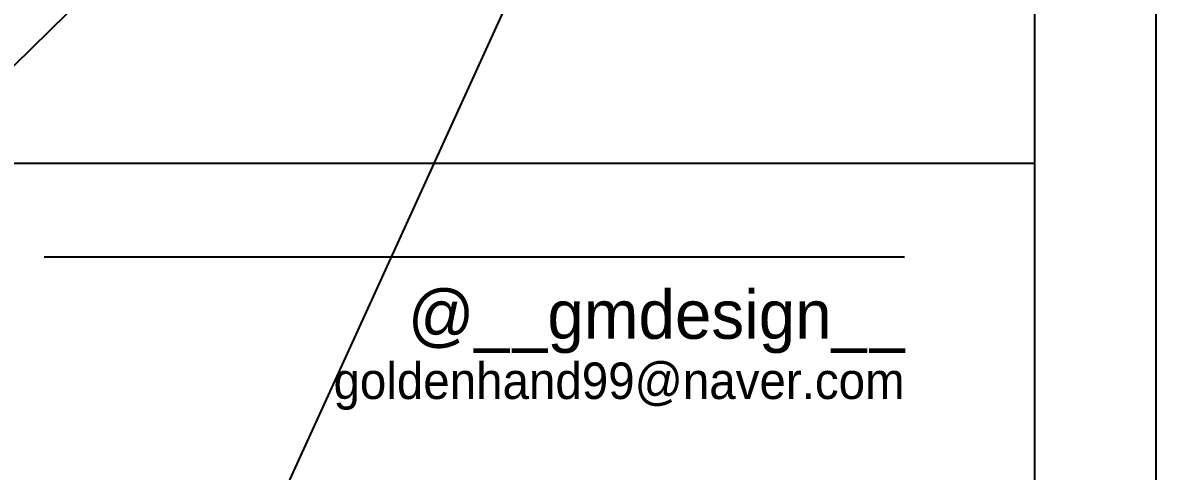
# Model space of a CAD drawing. Header units: inches. Extents: x 7740 to 83056, y -9304 to 75068.
# Drawn here: x 81924 to 82856, y 50640 to 51009 of the extents above; entities that cross this region are included whole.
import ezdxf
from ezdxf.enums import TextEntityAlignment as Align

# ---------------------------------------------------------------- set-up
doc = ezdxf.new("R2010")
doc.units = ezdxf.units.IN
doc.header["$LTSCALE"] = 50
doc.header["$MEASUREMENT"] = 0
for name, color, linetype in [('06-FUR', 6, 'Continuous'), ('F-SYM', 7, 'Continuous'), ('FORM(YOURNAME)-11', 1, 'Continuous')]:
    doc.layers.add(name, color=color, linetype=linetype)
doc.styles.add('YOURNAME', font='HY울릉도M.TTF')

# ---------------------------------------------------------------- blocks, each defined once
blk = doc.blocks.new('FORM-PLAN')
at = {"layer": 'Defpoints', "color": 158}
for p, q in [((10555.8, 53115.2), (1345.8, 44093.4)), ((1345.8, 44093.4), (10555.8, 44093.4))]:
    blk.add_line(p, q, dxfattribs=at)
blk.add_lwpolyline([(-71444.2, -2284.8), (10555.8, -2284.8), (10555.8, 55115.2), (-71444.2, 55115.2)], close=True, dxfattribs=at)
at = {"layer": 'FORM(YOURNAME)-11', "color": 251}
blk.add_line((2414.8, 43322.6), (9486.8, 43322.6), dxfattribs=at)
at = {"layer": 'FORM(YOURNAME)-11', "color": 250}
blk.add_lwpolyline([(-72444.2, -3284.8), (11555.8, -3284.8), (11555.8, 56115.2), (-72444.2, 56115.2)], close=True, dxfattribs=at)
at = {"layer": 'FORM(YOURNAME)-11', "color": 14, "style": 'YOURNAME'}
for s, height, width, p in [('@__gmdesign__', 400, 1.03, (9486.8, 42648.8)), ('goldenhand99@naver.com', 300, 0.995, (9486.8, 42153.8))]:
    blk.add_text(s, height=height, dxfattribs=dict(at, width=width)).set_placement(p, align=Align.RIGHT)
at = {"layer": 'FORM(YOURNAME)-11', "color": 3, "style": 'YOURNAME'}
for tag, height, p in [('1', 450.5, (9905.3, 18187.7)), ('2', 450.5, (9905.3, 17544.1)), ('3', 450.5, (9905.3, 16257)), ('4', 450.5, (9905.3, 14326.3)), ('5', 514.9, (9905.3, 12009.4)), ('6', 514.9, (9905.3, 9756.9)), ('7', 514.9, (9905.3, 7504.4)), ('8', 514.9, (9905.3, 5251.9)), ('9', 514.9, (9905.3, 2999.4)), ('10', 514.9, (5655, 811.3)), ('11', 514.9, (9905.3, 746.9)), ('12', 514.9, (5655, -1441.2)), ('13', 514.9, (9905.3, -1441.2))]:
    blk.add_attdef(tag, text='', height=height, dxfattribs=at).set_placement(p, align=Align.MIDDLE_RIGHT)
blk = doc.blocks.new('*U815')
at = {"layer": 'F-SYM', "xscale": 0.1, "yscale": 0.1, "zscale": 0.1}
blk.add_blockref('FORM-PLAN', (81700.23, 46484.18), dxfattribs=at)

msp = doc.modelspace()

# ---------------------------------------------------------------- linework, layer by layer
at = {"layer": '06-FUR'}
msp.add_line((82855.81, 52195.7), (74555.81, 33995.7), dxfattribs=at)

# ---------------------------------------------------------------- block references
msp.add_blockref('*U815', (0, 0), dxfattribs=at)

doc.saveas('drawing.dxf')
